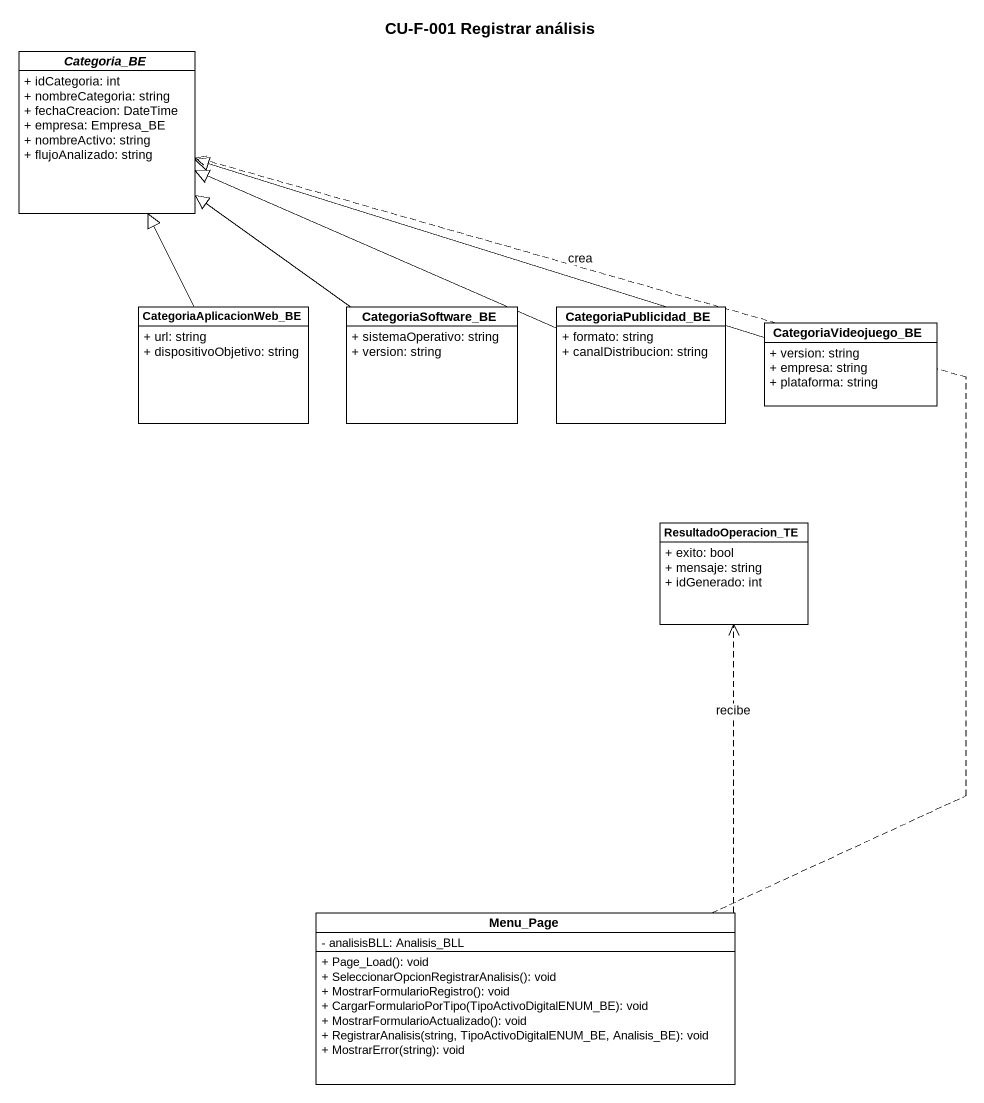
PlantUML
@startuml
title CU-F-001 Registrar análisis
hide circle
hide empty members
skinparam classAttributeIconSize 0
abstract class Categoria_BE {
  + idCategoria: int
  + nombreCategoria: string
  + fechaCreacion: DateTime
  + empresa: Empresa_BE
  + nombreActivo: string
  + flujoAnalizado: string
}
class CategoriaAplicacionWeb_BE {
  + url: string
  + dispositivoObjetivo: string
}
class CategoriaSoftware_BE {
  + sistemaOperativo: string
  + version: string
}
class CategoriaPublicidad_BE {
  + formato: string
  + canalDistribucion: string
}
class CategoriaVideojuego_BE {
  + version: string
  + empresa: string
  + plataforma: string
}
class ResultadoOperacion_TE {
  + exito: bool
  + mensaje: string
  + idGenerado: int
}
class Menu_Page {
  - analisisBLL: Analisis_BLL
  + Page_Load(): void
  + SeleccionarOpcionRegistrarAnalisis(): void
  + MostrarFormularioRegistro(): void
  + CargarFormularioPorTipo(TipoActivoDigitalENUM_BE): void
  + MostrarFormularioActualizado(): void
  + RegistrarAnalisis(string, TipoActivoDigitalENUM_BE, Analisis_BE): void
  + MostrarError(string): void
}
CategoriaAplicacionWeb_BE -up-|> Categoria_BE
CategoriaSoftware_BE -up-|> Categoria_BE
CategoriaPublicidad_BE -left-|> Categoria_BE
CategoriaVideojuego_BE -left-|> Categoria_BE
Menu_Page .up.> Categoria_BE : crea
Menu_Page .up.> ResultadoOperacion_TE : recibe
@enduml
